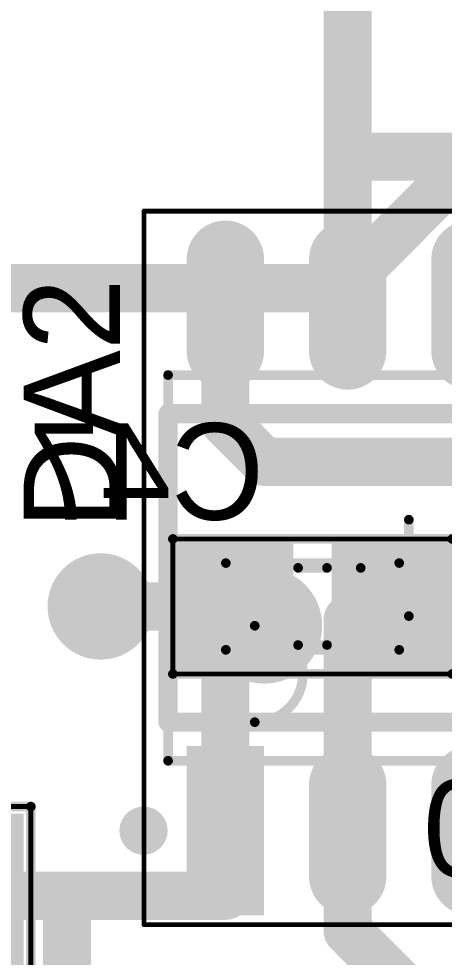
# Model space of a CAD drawing. Header units: millimetres. Extents: x 29.9 to 75.1, y 29.9 to 100.1.
# Drawn here: x 52.65 to 57.07, y 85.46 to 95.19 of the extents above; entities that cross this region are included whole.
import ezdxf

# ---------------------------------------------------------------- set-up
doc = ezdxf.new("R2010")
doc.units = ezdxf.units.MM
for name, color, linetype in [('BottomLayer', 5, 'Continuous'), ('BottomOverlay', 54, 'Continuous'), ('BottomPaste', 16, 'Continuous'), ('BottomSolder', 6, 'Continuous'), ('Mechanical13', 56, 'Continuous'), ('Mechanical15', 56, 'Continuous'), ('MultiLayer', 9, 'Continuous'), ('TopLayer', 1, 'Continuous'), ('TopOverlay', 2, 'Continuous'), ('TopPaste', 8, 'Continuous'), ('TopSolder', 216, 'Continuous'), ('ViaHoleLayer', 16, 'Continuous')]:
    doc.layers.add(name, color=color, linetype=linetype)

# ---------------------------------------------------------------- blocks, each defined once
blk = doc.blocks.new('SMD_C_0603_B_478')
at = {"layer": 'BottomLayer'}
for points in [[(-1.29999994, 0.5499989), (-1.29999994, -0.5499989), (-0.30000194, 0.5499989), (-0.30000194, -0.5499989)], [(0.2999994, 0.5499989), (0.2999994, -0.5499989), (1.2999974, 0.5499989), (1.2999974, -0.5499989)]]:
    blk.add_solid(points, dxfattribs=at)
at = {"layer": 'BottomOverlay', "const_width": 0.0999998}
for points in [[(-1.44999964, 0.7000011399999999), (-1.44999964, -0.7000011399999999)], [(1.44999964, 0.7000011399999999), (-1.44999964, 0.7000011399999999)], [(1.44999964, 0.7000011399999999), (1.44999964, -0.7000011399999999)], [(0.1499997, 0.40000174), (-0.1499997, 0.40000174)], [(0.1499997, -0.3999992), (-0.1499997, -0.3999992)], [(1.44999964, -0.7000011399999999), (-1.44999964, -0.7000011399999999)]]:
    blk.add_lwpolyline(points, dxfattribs=at)
at = {"layer": 'BottomOverlay', "const_width": 0.0499999}
for points in [[(-1.47499832, 0.7000011399999999, 1), (-1.42500096, 0.7000011399999999, 1)], [(-1.47499832, 0.7000011399999999, 1), (-1.42500096, 0.7000011399999999, 1)], [(1.42500096, 0.7000011399999999, 1), (1.47499832, 0.7000011399999999, 1)], [(1.42500096, 0.7000011399999999, 1), (1.47499832, 0.7000011399999999, 1)], [(-0.17499838, 0.40000174, 1), (-0.12500102, 0.40000174, 1)], [(0.12500102, 0.40000174, 1), (0.17499838, 0.40000174, 1)], [(-0.17499838, -0.3999992, 1), (-0.12500102, -0.3999992, 1)], [(0.12500102, -0.3999992, 1), (0.17499838, -0.3999992, 1)], [(-1.47499832, -0.7000011399999999, 1), (-1.42500096, -0.7000011399999999, 1)], [(-1.47499832, -0.7000011399999999, 1), (-1.42500096, -0.7000011399999999, 1)], [(1.42500096, -0.7000011399999999, 1), (1.47499832, -0.7000011399999999, 1)], [(1.42500096, -0.7000011399999999, 1), (1.47499832, -0.7000011399999999, 1)]]:
    blk.add_lwpolyline(points, format="xyb", close=True, dxfattribs=at)
at = {"layer": 'BottomPaste'}
for points in [[(-1.29999994, 0.5499989), (-1.29999994, -0.5499989), (-0.30000194, 0.5499989), (-0.30000194, -0.5499989)], [(0.2999994, 0.5499989), (0.2999994, -0.5499989), (1.2999974, 0.5499989), (1.2999974, -0.5499989)]]:
    blk.add_solid(points, dxfattribs=at)
at = {"layer": 'BottomSolder'}
for points in [[(-1.40159994, 0.6515989), (-1.40159994, -0.6515989), (-0.19840194, 0.6515989), (-0.19840194, -0.6515989)], [(0.1983994, 0.6515989), (0.1983994, -0.6515989), (1.4015974, 0.6515989), (1.4015974, -0.6515989)]]:
    blk.add_solid(points, dxfattribs=at)
at = {"layer": 'Mechanical13', "const_width": 0.0999998}
for points in [[(-0.90000074, 0.45000164), (-0.90000074, -0.4499991)], [(0.8999982, 0.45000164), (-0.90000074, 0.45000164)], [(0.8999982, 0.45000164), (0.8999982, -0.4499991)], [(0.8999982, -0.4499991), (-0.90000074, -0.4499991)]]:
    blk.add_lwpolyline(points, dxfattribs=at)
at = {"layer": 'Mechanical13', "const_width": 0.0499999}
for points in [[(-0.9249994199999999, 0.45000164, 1), (-0.8750020599999999, 0.45000164, 1)], [(-0.9249994199999999, 0.45000164, 1), (-0.8750020599999999, 0.45000164, 1)], [(0.8749995199999999, 0.45000164, 1), (0.9249968799999999, 0.45000164, 1)], [(0.8749995199999999, 0.45000164, 1), (0.9249968799999999, 0.45000164, 1)], [(-0.9249994199999999, -0.4499991, 1), (-0.8750020599999999, -0.4499991, 1)], [(-0.9249994199999999, -0.4499991, 1), (-0.8750020599999999, -0.4499991, 1)], [(0.8749995199999999, -0.4499991, 1), (0.9249968799999999, -0.4499991, 1)], [(0.8749995199999999, -0.4499991, 1), (0.9249968799999999, -0.4499991, 1)]]:
    blk.add_lwpolyline(points, format="xyb", close=True, dxfattribs=at)
at = {"layer": 'Mechanical15', "const_width": 0.0499999}
for points in [[(-1.47500086, 0.7000011399999999), (-1.47500086, -0.7000011399999999)], [(1.44999964, 0.7000011399999999), (-1.47500086, 0.7000011399999999)], [(1.44999964, 0.7000011399999999), (1.44999964, -0.7000011399999999)], [(1.44999964, -0.7000011399999999), (-1.47500086, -0.7000011399999999)]]:
    blk.add_lwpolyline(points, dxfattribs=at)
at = {"layer": 'Mechanical15', "const_width": 0.02499868}
for points in [[(-1.4875002, 0.7000011399999999, 1), (-1.46250152, 0.7000011399999999, 1)], [(-1.4875002, 0.7000011399999999, 1), (-1.46250152, 0.7000011399999999, 1)], [(1.4375003, 0.7000011399999999, 1), (1.46249898, 0.7000011399999999, 1)], [(1.4375003, 0.7000011399999999, 1), (1.46249898, 0.7000011399999999, 1)], [(-1.4875002, -0.7000011399999999, 1), (-1.46250152, -0.7000011399999999, 1)], [(-1.4875002, -0.7000011399999999, 1), (-1.46250152, -0.7000011399999999, 1)], [(1.4375003, -0.7000011399999999, 1), (1.46249898, -0.7000011399999999, 1)], [(1.4375003, -0.7000011399999999, 1), (1.46249898, -0.7000011399999999, 1)]]:
    blk.add_lwpolyline(points, format="xyb", close=True, dxfattribs=at)
blk = doc.blocks.new('SMD_R_0805_503')
at = {"layer": 'Mechanical13', "const_width": 0.0999998}
for points in [[(-1.10000034, 0.7000011399999999), (-1.10000034, -0.6999985999999999)], [(1.10000034, 0.7000011399999999), (-1.10000034, 0.7000011399999999)], [(1.10000034, 0.7000011399999999), (1.10000034, -0.6999985999999999)], [(1.10000034, -0.6999985999999999), (-1.10000034, -0.6999985999999999)]]:
    blk.add_lwpolyline(points, dxfattribs=at)
at = {"layer": 'Mechanical13', "const_width": 0.0499999}
for points in [[(-1.12499902, 0.7000011399999999, 1), (-1.07500166, 0.7000011399999999, 1)], [(-1.12499902, 0.7000011399999999, 1), (-1.07500166, 0.7000011399999999, 1)], [(1.07500166, 0.7000011399999999, 1), (1.12499902, 0.7000011399999999, 1)], [(1.07500166, 0.7000011399999999, 1), (1.12499902, 0.7000011399999999, 1)], [(-1.12499902, -0.6999985999999999, 1), (-1.07500166, -0.6999985999999999, 1)], [(-1.12499902, -0.6999985999999999, 1), (-1.07500166, -0.6999985999999999, 1)], [(1.07500166, -0.6999985999999999, 1), (1.12499902, -0.6999985999999999, 1)], [(1.07500166, -0.6999985999999999, 1), (1.12499902, -0.6999985999999999, 1)]]:
    blk.add_lwpolyline(points, format="xyb", close=True, dxfattribs=at)
at = {"layer": 'Mechanical15', "const_width": 0.0499999}
for points in [[(-1.67500046, 0.9249994199999999), (-1.67500046, -0.9249994199999999)], [(1.67500046, 0.9249994199999999), (-1.67500046, 0.9249994199999999)], [(1.67500046, 0.9249994199999999), (1.67500046, -0.9249994199999999)], [(1.67500046, -0.9249994199999999), (-1.67500046, -0.9249994199999999)]]:
    blk.add_lwpolyline(points, dxfattribs=at)
at = {"layer": 'Mechanical15', "const_width": 0.02499868}
for points in [[(-1.6874998, 0.9249994199999999, 1), (-1.66250112, 0.9249994199999999, 1)], [(-1.6874998, 0.9249994199999999, 1), (-1.66250112, 0.9249994199999999, 1)], [(1.66250112, 0.9249994199999999, 1), (1.6874998, 0.9249994199999999, 1)], [(1.66250112, 0.9249994199999999, 1), (1.6874998, 0.9249994199999999, 1)], [(-1.6874998, -0.9249994199999999, 1), (-1.66250112, -0.9249994199999999, 1)], [(-1.6874998, -0.9249994199999999, 1), (-1.66250112, -0.9249994199999999, 1)], [(1.66250112, -0.9249994199999999, 1), (1.6874998, -0.9249994199999999, 1)], [(1.66250112, -0.9249994199999999, 1), (1.6874998, -0.9249994199999999, 1)]]:
    blk.add_lwpolyline(points, format="xyb", close=True, dxfattribs=at)
at = {"layer": 'TopLayer'}
for points in [[(-0.6000013399999999, -0.7499985), (-0.6000013399999999, 0.7499985), (-1.49999954, -0.7499985), (-1.49999954, 0.7499985)], [(1.49999954, -0.7499985), (1.49999954, 0.7499985), (0.6000013399999999, -0.7499985), (0.6000013399999999, 0.7499985)]]:
    blk.add_solid(points, dxfattribs=at)
at = {"layer": 'TopOverlay', "const_width": 0.0999998}
for points in [[(1.67500046, 0.9249994199999999), (-1.67500046, 0.9249994199999999)], [(-1.67500046, 0.9249994199999999), (-1.67500046, -0.9249994199999999)], [(1.67500046, 0.9249994199999999), (1.67500046, -0.9249994199999999)], [(0.3999992, 0.6500012399999999), (-0.3999992, 0.6500012399999999)], [(0.3999992, -0.6499986999999999), (-0.3999992, -0.6499986999999999)], [(1.67500046, -0.9249994199999999), (-1.67500046, -0.9249994199999999)]]:
    blk.add_lwpolyline(points, dxfattribs=at)
at = {"layer": 'TopOverlay', "const_width": 0.0499999}
for points in [[(-1.69999914, 0.9249994199999999, 1), (-1.65000178, 0.9249994199999999, 1)], [(-1.69999914, 0.9249994199999999, 1), (-1.65000178, 0.9249994199999999, 1)], [(1.65000178, 0.9249994199999999, 1), (1.69999914, 0.9249994199999999, 1)], [(1.65000178, 0.9249994199999999, 1), (1.69999914, 0.9249994199999999, 1)], [(-0.42499788, 0.6500012399999999, 1), (-0.37500052, 0.6500012399999999, 1)], [(0.37500052, 0.6500012399999999, 1), (0.42499788, 0.6500012399999999, 1)], [(-0.42499788, -0.6499986999999999, 1), (-0.37500052, -0.6499986999999999, 1)], [(0.37500052, -0.6499986999999999, 1), (0.42499788, -0.6499986999999999, 1)], [(-1.69999914, -0.9249994199999999, 1), (-1.65000178, -0.9249994199999999, 1)], [(-1.69999914, -0.9249994199999999, 1), (-1.65000178, -0.9249994199999999, 1)], [(1.65000178, -0.9249994199999999, 1), (1.69999914, -0.9249994199999999, 1)], [(1.65000178, -0.9249994199999999, 1), (1.69999914, -0.9249994199999999, 1)]]:
    blk.add_lwpolyline(points, format="xyb", close=True, dxfattribs=at)
at = {"layer": 'TopPaste'}
for points in [[(-0.6000013399999999, -0.7499985), (-0.6000013399999999, 0.7499985), (-1.49999954, -0.7499985), (-1.49999954, 0.7499985)], [(1.49999954, -0.7499985), (1.49999954, 0.7499985), (0.6000013399999999, -0.7499985), (0.6000013399999999, 0.7499985)]]:
    blk.add_solid(points, dxfattribs=at)
at = {"layer": 'TopSolder'}
for points in [[(-0.49840134, -0.8515984999999999), (-0.49840134, 0.8515984999999999), (-1.60159954, -0.8515984999999999), (-1.60159954, 0.8515984999999999)], [(1.60159954, -0.8515984999999999), (1.60159954, 0.8515984999999999), (0.49840134, -0.8515984999999999), (0.49840134, 0.8515984999999999)]]:
    blk.add_solid(points, dxfattribs=at)
blk = doc.blocks.new('SOIC_8_523')
at = {"layer": 'Mechanical13', "const_width": 0.0999998}
for points in [[(-2.00000108, 2.50000008), (-2.00000108, -2.50000008)], [(-2.00000108, 2.50000008), (1.99999854, 2.50000008)], [(1.99999854, 2.50000008), (1.99999854, -2.50000008)], [(-2.00000108, -2.50000008), (1.99999854, -2.50000008)]]:
    blk.add_lwpolyline(points, dxfattribs=at)
at = {"layer": 'Mechanical13'}
for points, const_width in [([(-2.02499976, 2.50000008, 1), (-1.9750024, 2.50000008, 1)], 0.0499999), ([(-2.02499976, 2.50000008, 1), (-1.9750024, 2.50000008, 1)], 0.0499999), ([(1.97499986, 2.50000008, 1), (2.02499722, 2.50000008, 1)], 0.0499999), ([(1.97499986, 2.50000008, 1), (2.02499722, 2.50000008, 1)], 0.0499999), ([(-0.6000013399999999, 1.59999934, 1), (-1.59999934, 1.59999934, 1)], 0.0999998), ([(-1.62499802, 1.59999934, 1), (-1.57500066, 1.59999934, 1)], 0.0499999), ([(-0.62500002, 1.59999934, 1), (-0.57500266, 1.59999934, 1)], 0.0499999), ([(-2.02499976, -2.50000008, 1), (-1.9750024, -2.50000008, 1)], 0.0499999), ([(-2.02499976, -2.50000008, 1), (-1.9750024, -2.50000008, 1)], 0.0499999), ([(1.97499986, -2.50000008, 1), (2.02499722, -2.50000008, 1)], 0.0499999), ([(1.97499986, -2.50000008, 1), (2.02499722, -2.50000008, 1)], 0.0499999)]:
    blk.add_lwpolyline(points, format="xyb", close=True, dxfattribs=dict(at, const_width=const_width))
at = {"layer": 'Mechanical15'}
for points, const_width in [([(-3.70000022, 2.74999958), (-3.70000022, -2.74999958)], 0.0499999), ([(-3.70000022, 2.74999958), (3.70000022, 2.74999958)], 0.0499999), ([(3.70000022, 2.74999958), (3.70000022, -2.74999958)], 0.0499999), ([(0, 0.499999), (0, -0.499999)], 0.0999998), ([(-0.50000154, 0), (0.499999, 0)], 0.0999998), ([(-3.70000022, -2.74999958), (3.70000022, -2.74999958)], 0.0499999)]:
    blk.add_lwpolyline(points, dxfattribs=dict(at, const_width=const_width))
for points, const_width in [([(-3.71249956, 2.74999958, 1), (-3.68750088, 2.74999958, 1)], 0.02499868), ([(-3.71249956, 2.74999958, 1), (-3.68750088, 2.74999958, 1)], 0.02499868), ([(3.68750088, 2.74999958, 1), (3.71249956, 2.74999958, 1)], 0.02499868), ([(3.68750088, 2.74999958, 1), (3.71249956, 2.74999958, 1)], 0.02499868), ([(-0.02499868, 0.499999, 1), (0.02499868, 0.499999, 1)], 0.0499999), ([(-0.52500022, 0, 1), (-0.47500286, 0, 1)], 0.0499999), ([(0.47500032, 0, 1), (0.52499768, 0, 1)], 0.0499999), ([(-0.02499868, -0.499999, 1), (0.02499868, -0.499999, 1)], 0.0499999), ([(-3.71249956, -2.74999958, 1), (-3.68750088, -2.74999958, 1)], 0.02499868), ([(-3.71249956, -2.74999958, 1), (-3.68750088, -2.74999958, 1)], 0.02499868), ([(3.68750088, -2.74999958, 1), (3.71249956, -2.74999958, 1)], 0.02499868), ([(3.68750088, -2.74999958, 1), (3.71249956, -2.74999958, 1)], 0.02499868)]:
    blk.add_lwpolyline(points, format="xyb", close=True, dxfattribs=dict(at, const_width=const_width))
at = {"layer": 'TopLayer', "const_width": 0.5999987999999999}
for points in [[(2.24999804, 1.905), (3.19999868, 1.905)], [(-3.20000122, 0.635), (-2.25000058, 0.635)], [(2.24999804, 0.635), (3.19999868, 0.635)], [(-3.20000122, -0.635), (-2.25000058, -0.635)], [(2.24999804, -0.635), (3.19999868, -0.635)], [(-3.20000122, -1.905), (-2.25000058, -1.905)], [(2.24999804, -1.905), (3.19999868, -1.905)]]:
    blk.add_lwpolyline(points, dxfattribs=at)
at = {"layer": 'TopLayer', "const_width": 0.2999994}
for points in [[(2.09999834, 1.905, 1), (2.39999774, 1.905, 1)], [(3.04999898, 1.905, 1), (3.34999838, 1.905, 1)], [(-3.35000092, 0.635, 1), (-3.05000152, 0.635, 1)], [(-2.40000028, 0.635, 1), (-2.10000088, 0.635, 1)], [(2.09999834, 0.635, 1), (2.39999774, 0.635, 1)], [(3.04999898, 0.635, 1), (3.34999838, 0.635, 1)], [(-3.35000092, -0.635, 1), (-3.05000152, -0.635, 1)], [(-2.40000028, -0.635, 1), (-2.10000088, -0.635, 1)], [(2.09999834, -0.635, 1), (2.39999774, -0.635, 1)], [(3.04999898, -0.635, 1), (3.34999838, -0.635, 1)], [(-3.35000092, -1.905, 1), (-3.05000152, -1.905, 1)], [(-2.40000028, -1.905, 1), (-2.10000088, -1.905, 1)], [(2.09999834, -1.905, 1), (2.39999774, -1.905, 1)], [(3.04999898, -1.905, 1), (3.34999838, -1.905, 1)]]:
    blk.add_lwpolyline(points, format="xyb", close=True, dxfattribs=at)
at = {"layer": 'TopLayer'}
blk.add_solid([(-1.95000118, 1.6050006), (-1.95000118, 2.2049994), (-3.50000062, 1.6050006), (-3.50000062, 2.2049994)], dxfattribs=at)
at = {"layer": 'TopOverlay'}
for points, const_width in [([(-2.59999988, 2.75500084, 1), (-2.85000192, 2.75500084, 1)], 0.2499995), ([(-2.91250116, 2.75500084, 1), (-2.78750268, 2.75500084, 1)], 0.12499848), ([(-2.66249912, 2.75500084, 1), (-2.53750064, 2.75500084, 1)], 0.12499848), ([(-1.65000178, 2.50000008, 1), (-1.55000198, 2.50000008, 1)], 0.0999998), ([(-1.65000178, 2.50000008, 1), (-1.55000198, 2.50000008, 1)], 0.0999998), ([(1.54999944, 2.50000008, 1), (1.64999924, 2.50000008, 1)], 0.0999998), ([(1.54999944, 2.50000008, 1), (1.64999924, 2.50000008, 1)], 0.0999998), ([(-0.30000194, 1.49999954, 1), (-0.90000074, 1.49999954, 1)], 0.5999987999999999), ([(-1.05000044, 1.49999954, 1), (-0.75000104, 1.49999954, 1)], 0.2999994), ([(-0.45000164, 1.49999954, 1), (-0.15000224, 1.49999954, 1)], 0.2999994), ([(-1.65000178, -2.50000008, 1), (-1.55000198, -2.50000008, 1)], 0.0999998), ([(-1.65000178, -2.50000008, 1), (-1.55000198, -2.50000008, 1)], 0.0999998), ([(1.54999944, -2.50000008, 1), (1.64999924, -2.50000008, 1)], 0.0999998), ([(1.54999944, -2.50000008, 1), (1.64999924, -2.50000008, 1)], 0.0999998)]:
    blk.add_lwpolyline(points, format="xyb", close=True, dxfattribs=dict(at, const_width=const_width))
at = {"layer": 'TopOverlay', "const_width": 0.1999996}
for points in [[(-1.60000188, 2.50000008), (-1.60000188, -2.50000008)], [(-1.60000188, 2.50000008), (1.59999934, 2.50000008)], [(1.59999934, 2.50000008), (1.59999934, -2.50000008)], [(-1.60000188, -2.50000008), (1.59999934, -2.50000008)]]:
    blk.add_lwpolyline(points, dxfattribs=at)
at = {"layer": 'TopPaste', "const_width": 0.5999987999999999}
for points in [[(2.24999804, 1.905), (3.19999868, 1.905)], [(-3.20000122, 0.635), (-2.25000058, 0.635)], [(2.24999804, 0.635), (3.19999868, 0.635)], [(-3.20000122, -0.635), (-2.25000058, -0.635)], [(2.24999804, -0.635), (3.19999868, -0.635)], [(-3.20000122, -1.905), (-2.25000058, -1.905)], [(2.24999804, -1.905), (3.19999868, -1.905)]]:
    blk.add_lwpolyline(points, dxfattribs=at)
at = {"layer": 'TopPaste', "const_width": 0.2999994}
for points in [[(2.09999834, 1.905, 1), (2.39999774, 1.905, 1)], [(3.04999898, 1.905, 1), (3.34999838, 1.905, 1)], [(-3.35000092, 0.635, 1), (-3.05000152, 0.635, 1)], [(-2.40000028, 0.635, 1), (-2.10000088, 0.635, 1)], [(2.09999834, 0.635, 1), (2.39999774, 0.635, 1)], [(3.04999898, 0.635, 1), (3.34999838, 0.635, 1)], [(-3.35000092, -0.635, 1), (-3.05000152, -0.635, 1)], [(-2.40000028, -0.635, 1), (-2.10000088, -0.635, 1)], [(2.09999834, -0.635, 1), (2.39999774, -0.635, 1)], [(3.04999898, -0.635, 1), (3.34999838, -0.635, 1)], [(-3.35000092, -1.905, 1), (-3.05000152, -1.905, 1)], [(-2.40000028, -1.905, 1), (-2.10000088, -1.905, 1)], [(2.09999834, -1.905, 1), (2.39999774, -1.905, 1)], [(3.04999898, -1.905, 1), (3.34999838, -1.905, 1)]]:
    blk.add_lwpolyline(points, format="xyb", close=True, dxfattribs=at)
at = {"layer": 'TopPaste'}
blk.add_solid([(-1.95000118, 1.6050006), (-1.95000118, 2.2049994), (-3.50000062, 1.6050006), (-3.50000062, 2.2049994)], dxfattribs=at)
at = {"layer": 'TopSolder', "const_width": 0.8031988}
for points in [[(2.24999804, 1.905), (3.19999868, 1.905)], [(-3.20000122, 0.635), (-2.25000058, 0.635)], [(2.24999804, 0.635), (3.19999868, 0.635)], [(-3.20000122, -0.635), (-2.25000058, -0.635)], [(2.24999804, -0.635), (3.19999868, -0.635)], [(-3.20000122, -1.905), (-2.25000058, -1.905)], [(2.24999804, -1.905), (3.19999868, -1.905)]]:
    blk.add_lwpolyline(points, dxfattribs=at)
at = {"layer": 'TopSolder', "const_width": 0.4015994}
for points in [[(2.04919834, 1.905, 1), (2.45079774, 1.905, 1)], [(2.99919898, 1.905, 1), (3.40079838, 1.905, 1)], [(-3.40080092, 0.635, 1), (-2.99920152, 0.635, 1)], [(-2.45080028, 0.635, 1), (-2.04920088, 0.635, 1)], [(2.04919834, 0.635, 1), (2.45079774, 0.635, 1)], [(2.99919898, 0.635, 1), (3.40079838, 0.635, 1)], [(-3.40080092, -0.635, 1), (-2.99920152, -0.635, 1)], [(-2.45080028, -0.635, 1), (-2.04920088, -0.635, 1)], [(2.04919834, -0.635, 1), (2.45079774, -0.635, 1)], [(2.99919898, -0.635, 1), (3.40079838, -0.635, 1)], [(-3.40080092, -1.905, 1), (-2.99920152, -1.905, 1)], [(-2.45080028, -1.905, 1), (-2.04920088, -1.905, 1)], [(2.04919834, -1.905, 1), (2.45079774, -1.905, 1)], [(2.99919898, -1.905, 1), (3.40079838, -1.905, 1)]]:
    blk.add_lwpolyline(points, format="xyb", close=True, dxfattribs=at)
at = {"layer": 'TopSolder'}
blk.add_solid([(-1.84840118, 1.5034006), (-1.84840118, 2.3065994), (-3.60160062, 1.5034006), (-3.60160062, 2.3065994)], dxfattribs=at)

msp = doc.modelspace()

# ---------------------------------------------------------------- linework, layer by layer
at = {"layer": 'BottomLayer', "const_width": 0.499999}
for points in [[(56.00000992, 92.40001077999999), (58.30000024, 94.7000011)], [(46.80000545999999, 92.40001077999999), (56.00000992, 92.40001077999999)], [(53.50000222, 89.10000214), (54.90000196, 89.10000214)], [(56.50000129999999, 89.10000214), (57.70000143999999, 89.10000214)]]:
    msp.add_lwpolyline(points, dxfattribs=at)
at = {"layer": 'BottomLayer'}
for points, const_width in [([(55.87501143999999, 92.40001077999999, 1), (56.1250084, 92.40001077999999, 1)], 0.2499995), ([(55.87501143999999, 92.40001077999999, 1), (56.1250084, 92.40001077999999, 1)], 0.2499995), ([(53.27500139999999, 89.10000214, 1), (53.72500304, 89.10000214, 1)], 0.4499991), ([(53.37500374, 89.10000214, 1), (53.62500069999999, 89.10000214, 1)], 0.2499995), ([(54.77500348, 89.10000214, 1), (55.02500044, 89.10000214, 1)], 0.2499995), ([(56.37500282, 89.10000214, 1), (56.62499978, 89.10000214, 1)], 0.2499995)]:
    msp.add_lwpolyline(points, format="xyb", close=True, dxfattribs=dict(at, const_width=const_width))
at = {"layer": 'BottomSolder', "const_width": 0.5515991}
msp.add_lwpolyline([(53.2242014, 89.10000214, 1), (53.77580304, 89.10000214, 1)], format="xyb", close=True, dxfattribs=at)
at = {"layer": 'MultiLayer', "const_width": 0.4499991}
msp.add_lwpolyline([(53.27500139999999, 89.10000214, 1), (53.72500304, 89.10000214, 1)], format="xyb", close=True, dxfattribs=at)
at = {"layer": 'TopLayer', "const_width": 0.499999}
for points in [[(56.06500089999999, 93.70000055999999), (56.06500089999999, 95.7350003)], [(56.06500089999999, 93.70000055999999), (56.1299995, 93.76499915999999)], [(56.1299995, 93.76499915999999), (57.3350009, 93.76499915999999)], [(56.06500089999999, 92.2249997), (56.06500089999999, 93.70000055999999)], [(54.7950009, 91.00500214), (54.7950009, 92.2249997)], [(54.7950009, 91.00500214), (55.20000135999999, 90.60000167999999)], [(55.20000135999999, 90.60000167999999), (59.10000118, 90.60000167999999)], [(53.50000222, 89.10000214), (54.69999982, 89.10000214)], [(54.69999982, 89.10000214), (54.7950009, 89.00500106)], [(56.06500089999999, 88.96500114), (56.2000019, 89.10000214)], [(56.2000019, 89.10000214), (57.70000143999999, 89.10000214)], [(54.7950009, 86.77500044), (54.7950009, 89.00500106)], [(56.06500089999999, 86.77500044), (56.06500089999999, 88.96500114)], [(54.7950009, 86.10499924), (54.7950009, 86.77500044)], [(56.06500089999999, 85.73500252), (56.06500089999999, 86.77500044)], [(52.15000238, 86.10000052), (53.20000028, 86.10000052)], [(53.15000037999999, 86.05000061999999), (53.20000028, 86.10000052)], [(53.20000028, 86.10000052), (54.79999961999999, 86.10000052)], [(54.7950009, 86.10499924), (54.79999961999999, 86.10000052)], [(53.15000037999999, 84.00000218), (53.15000037999999, 86.05000061999999)], [(56.06500089999999, 85.73500252), (56.80000324, 85.00000018)]]:
    msp.add_lwpolyline(points, dxfattribs=at)
at = {"layer": 'TopLayer'}
for points, const_width in [([(56.00500101999999, 93.76499915999999, 1), (56.25499798, 93.76499915999999, 1)], 0.2499995), ([(56.00500101999999, 93.76499915999999, 1), (56.25499798, 93.76499915999999, 1)], 0.2499995), ([(55.94000242, 93.70000055999999, 1), (56.18999938, 93.70000055999999, 1)], 0.2499995), ([(55.94000242, 93.70000055999999, 1), (56.18999938, 93.70000055999999, 1)], 0.2499995), ([(55.94000242, 93.70000055999999, 1), (56.18999938, 93.70000055999999, 1)], 0.2499995), ([(54.67000242, 92.2249997, 1), (54.91999938, 92.2249997, 1)], 0.2499995), ([(55.94000242, 92.2249997, 1), (56.18999938, 92.2249997, 1)], 0.2499995), ([(54.67000242, 91.00500214, 1), (54.91999938, 91.00500214, 1)], 0.2499995), ([(54.67000242, 91.00500214, 1), (54.91999938, 91.00500214, 1)], 0.2499995), ([(55.07500288, 90.60000167999999, 1), (55.32499984, 90.60000167999999, 1)], 0.2499995), ([(55.07500288, 90.60000167999999, 1), (55.32499984, 90.60000167999999, 1)], 0.2499995), ([(53.27500139999999, 89.10000214, 1), (53.72500304, 89.10000214, 1)], 0.4499991), ([(53.37500374, 89.10000214, 1), (53.62500069999999, 89.10000214, 1)], 0.2499995), ([(54.57500134, 89.10000214, 1), (54.8249983, 89.10000214, 1)], 0.2499995), ([(54.57500134, 89.10000214, 1), (54.8249983, 89.10000214, 1)], 0.2499995), ([(56.07500341999999, 89.10000214, 1), (56.32500038, 89.10000214, 1)], 0.2499995), ([(56.07500341999999, 89.10000214, 1), (56.32500038, 89.10000214, 1)], 0.2499995), ([(54.67000242, 89.00500106, 1), (54.91999938, 89.00500106, 1)], 0.2499995), ([(54.67000242, 89.00500106, 1), (54.91999938, 89.00500106, 1)], 0.2499995), ([(55.94000242, 88.96500114, 1), (56.18999938, 88.96500114, 1)], 0.2499995), ([(55.94000242, 88.96500114, 1), (56.18999938, 88.96500114, 1)], 0.2499995), ([(54.67000242, 86.77500044, 1), (54.91999938, 86.77500044, 1)], 0.2499995), ([(54.67000242, 86.77500044, 1), (54.91999938, 86.77500044, 1)], 0.2499995), ([(55.94000242, 86.77500044, 1), (56.18999938, 86.77500044, 1)], 0.2499995), ([(55.94000242, 86.77500044, 1), (56.18999938, 86.77500044, 1)], 0.2499995), ([(53.0750018, 86.10000052, 1), (53.32499876, 86.10000052, 1)], 0.2499995), ([(53.0750018, 86.10000052, 1), (53.32499876, 86.10000052, 1)], 0.2499995), ([(53.0750018, 86.10000052, 1), (53.32499876, 86.10000052, 1)], 0.2499995), ([(54.67000242, 86.10499924, 1), (54.91999938, 86.10499924, 1)], 0.2499995), ([(54.67000242, 86.10499924, 1), (54.91999938, 86.10499924, 1)], 0.2499995), ([(54.67500114, 86.10000052, 1), (54.9249981, 86.10000052, 1)], 0.2499995), ([(54.67500114, 86.10000052, 1), (54.9249981, 86.10000052, 1)], 0.2499995), ([(53.0250019, 86.05000061999999, 1), (53.27499886, 86.05000061999999, 1)], 0.2499995), ([(53.0250019, 86.05000061999999, 1), (53.27499886, 86.05000061999999, 1)], 0.2499995), ([(55.94000242, 85.73500252, 1), (56.18999938, 85.73500252, 1)], 0.2499995), ([(55.94000242, 85.73500252, 1), (56.18999938, 85.73500252, 1)], 0.2499995)]:
    msp.add_lwpolyline(points, format="xyb", close=True, dxfattribs=dict(at, const_width=const_width))
at = {"layer": 'TopSolder', "const_width": 0.5515991}
msp.add_lwpolyline([(53.2242014, 89.10000214, 1), (53.77580304, 89.10000214, 1)], format="xyb", close=True, dxfattribs=at)
at = {"layer": 'ViaHoleLayer', "const_width": 0.2499995}
msp.add_lwpolyline([(53.37500374, 89.10000214, 1), (53.62500069999999, 89.10000214, 1)], format="xyb", close=True, dxfattribs=at)

# ---------------------------------------------------------------- block references
for name, p, rotation in [('SOIC_8_523', (56.7000009, 89.50000134), 90), ('SMD_C_0603_B_478', (55.70000036, 89.10000214), 180), ('SMD_R_0805_503', (51.10000194, 86.10000052), 180)]:
    msp.add_blockref(name, p, dxfattribs=dict(rotation=rotation))

# ---------------------------------------------------------------- texts
at = {"layer": 'BottomOverlay', "text_generation_flag": 2}
for s, p in [('C47', (55.20000135999999, 90.00000034)), ('C10', (59.30000078, 86.30000011999999))]:
    msp.add_text(s, height=1.00000054, dxfattribs=at).set_placement(p)
at = {"layer": 'TopOverlay'}
msp.add_text('DA2', height=1.00000054, rotation=90, dxfattribs=at).set_placement((53.70000182, 89.90000054))

doc.saveas('drawing.dxf')
